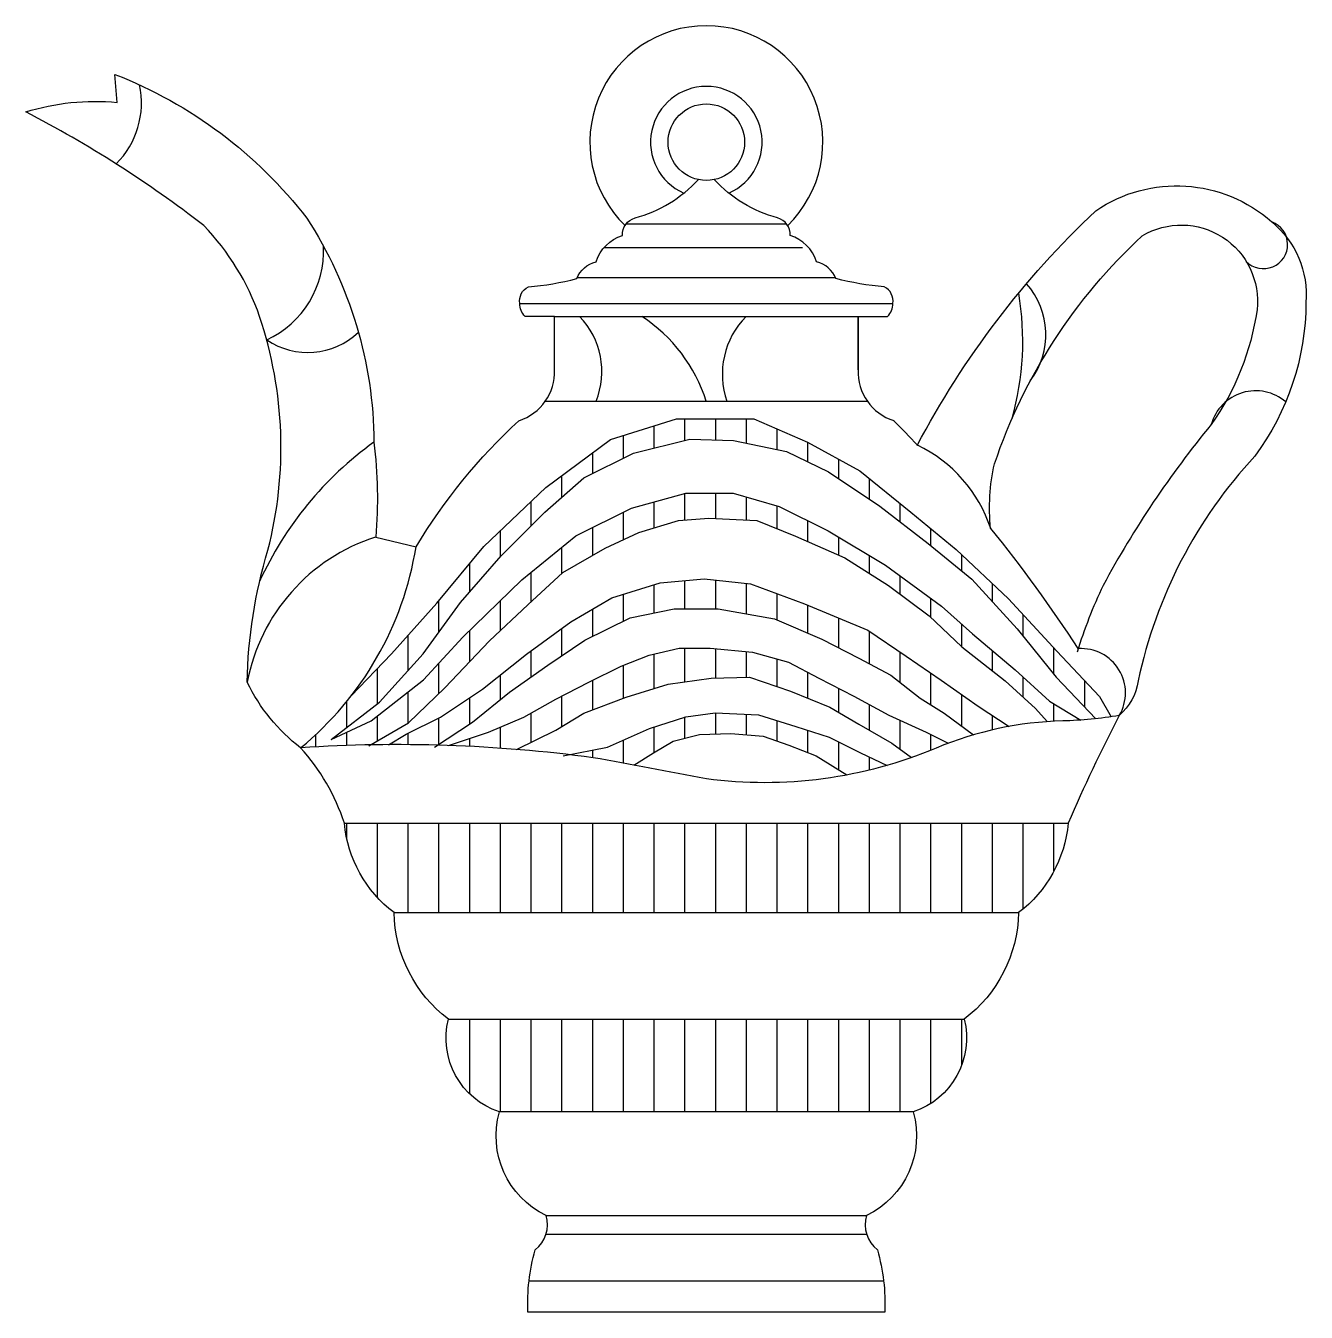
# Model space of a CAD drawing. Extents: x 530 to 746, y 647 to 864.
import ezdxf

# ---------------------------------------------------------------- set-up
doc = ezdxf.new("R2010")
doc.units = 0
doc.header["$LTSCALE"] = 10
doc.header["$MEASUREMENT"] = 0
for name, color, linetype in [('3', 3, 'CONTINUOUS'), ('4', 4, 'CONTINUOUS'), ('7', 7, 'CONTINUOUS')]:
    doc.layers.add(name, color=color, linetype=linetype)
pattern_1 = [(270, (-1178.235, -485.1693), (5.184, -1e-15), [])]

msp = doc.modelspace()

# ---------------------------------------------------------------- hatches: boundary and pattern name
at = {"layer": '3'}
h = msp.add_hatch(dxfattribs=at)
h.set_pattern_fill('ANSI31', color=256, scale=41.472, angle=225, style=0)
h.set_pattern_definition(pattern_1)
h.paths.add_polyline_path([(662.01, 793.59), (652.96, 797.53), (639.95, 797.53), (628.81, 794.05), (617.89, 785.93), (607.45, 775.96), (599.55, 766.45), (591.89, 757.87), (585.1, 750.82, -0.055534), (576.56, 742.04, -0.011786), (588.29, 742.53), (594.76, 746.25), (600.86, 752.13), (608.38, 760.05), (614.88, 766.14), (620.77, 771.62), (627.89, 775.68), (633.58, 778.32), (640.28, 780.35), (645.36, 780.76), (653.49, 780.35), (660, 777.71), (668.33, 774.06), (675.64, 769.39), (682.55, 764.31), (688.04, 759.04), (695.36, 753.35), (700.44, 748.68), (702.4, 746.45, -0.011287), (705.04, 746.57, 0.011315), (708.09, 746.72), (702.8, 749.92), (697, 755.16), (689.82, 761.23), (684.58, 765.92), (675.19, 772.82), (665.52, 778.61), (657.23, 782.75), (649.5, 784.96), (641.49, 784.96), (632.37, 782.47), (622.98, 777.78), (613.87, 770.34), (603.93, 760.68), (597.3, 753.51), (588.46, 746.61), (581.72, 743.44), (589.87, 749.74), (597.23, 757.87), (603.53, 766.54), (610.37, 774.41), (617.72, 781.76), (624.29, 787.54), (632.7, 791.74), (642.17, 794.1), (649.52, 793.84), (658.46, 792), (665.55, 788.59), (674.23, 782.81), (682.37, 776.51), (689.73, 770.47), (697.35, 762.07), (703.92, 753.94), (710.62, 746.94, 0.009695), (713.21, 747.27), (711.24, 750.68), (704.04, 758.34), (695.91, 767.15), (687.09, 775.5), (679.43, 781.76), (670.83, 788.72)])
h = msp.add_hatch(dxfattribs=at)
h.set_pattern_fill('ANSI31', color=256, scale=41.472, angle=225, style=0)
h.set_pattern_definition(pattern_1)
h.paths.add_polyline_path([(661.53, 766.29), (652.4, 769.67), (644.62, 770.52), (637.17, 769.84), (629.05, 767.31), (622.12, 763.25), (614.67, 757.84), (607.23, 751.93), (600.12, 747.2), (594.37, 744.33), (591.37, 742.56, -0.0083), (599.63, 742.48), (605.54, 746.36), (611.8, 751.42), (618.23, 755.99), (624.49, 760.21), (632.1, 763.93), (639.54, 765.45), (646.98, 765.45), (656.46, 763.76), (664.41, 760.38), (670.67, 757.17), (676.08, 754.3), (680.99, 750.41), (685.05, 747.88), (689.97, 744.22, -0.026358), (695.99, 745.64), (690.8, 749.06), (684.54, 753.45), (678.62, 757.51), (672.19, 761.9)])
h.paths.add_polyline_path([(658.83, 756.49), (652.74, 758.18), (645.63, 758.86), (640.39, 758.86), (635.31, 757.68), (630.58, 755.82), (625.16, 753.11), (619.58, 750.24), (614.17, 747.2), (608.24, 744.67), (601.49, 742.42, -0.011498), (612.93, 741.76), (619.58, 745), (624.32, 747.88), (631.42, 750.58), (638.53, 752.78), (645.8, 753.79), (652.23, 753.96), (659.16, 751.59), (665.76, 748.89), (670.67, 746.02), (676.25, 742.81), (679.55, 740.38, 0.014964), (683.71, 741.99, -0.009279), (685.74, 742.8), (682, 744.67), (675.74, 747.54), (669.82, 750.75), (663.9, 753.79)])
h.paths.add_polyline_path([(660.02, 745.62), (653.74, 747.61), (646.46, 747.94), (641.5, 747.28), (635.39, 745.29), (628.28, 742.16), (621.85, 740.87, -0.004073), (625.87, 740.37, -0.001528), (632.76, 739.12), (636.05, 741.17), (639.35, 743.15), (643.82, 744.3), (649.11, 744.47), (654.56, 743.97), (658.86, 742.49), (663.49, 740.67), (668.67, 737.45, 0.023318), (675.43, 739.07), (670.93, 741.17), (665.64, 743.81)])
h = msp.add_hatch(dxfattribs=at)
h.set_pattern_fill('ANSI31', color=256, scale=41.472, angle=225, style=0)
h.set_pattern_definition(pattern_1)
h.paths.add_polyline_path([(697.6, 714.25, 0.209879), (705.97, 729.32), (583.94, 729.32, 0.209879), (592.31, 714.25)])
h.paths.add_polyline_path([(601.48, 696.27, 0.393082), (610.07, 680.63), (679.84, 680.63, 0.393082), (688.43, 696.27)])

# ---------------------------------------------------------------- linework, layer by layer
for p, q in [((631.45, 830.39), (658.47, 830.39)), ((627.73, 826.4), (661.16, 826.4)), ((623.21, 821.35), (666.7, 821.35)), ((613.51, 816.96), (676.4, 816.96)), ((583.94, 729.32), (705.97, 729.32))]:
    msp.add_line(p, q, dxfattribs=at)
for points in [[(585.1, 750.82), (591.89, 757.87), (599.55, 766.45), (607.45, 775.96), (617.89, 785.93), (628.81, 794.05), (639.95, 797.53), (652.96, 797.53), (662.01, 793.59), (670.83, 788.72), (679.43, 781.76), (687.09, 775.5), (695.91, 767.15), (704.04, 758.34), (711.24, 750.68), (713.21, 747.27)], [(581.72, 743.44), (589.87, 749.74), (597.23, 757.87), (603.53, 766.54), (610.37, 774.41), (617.72, 781.76), (624.29, 787.54), (632.7, 791.74), (642.17, 794.1), (649.52, 793.84), (658.46, 792), (665.55, 788.59), (674.23, 782.81), (682.37, 776.51), (689.73, 770.47), (697.35, 762.07), (703.92, 753.94), (710.62, 746.94)], [(581.72, 743.44), (588.46, 746.61), (597.3, 753.51), (603.93, 760.68), (613.87, 770.34), (622.98, 777.78), (632.37, 782.47), (641.49, 784.96), (649.5, 784.96), (657.23, 782.75), (665.52, 778.61), (675.19, 772.82), (684.58, 765.92), (689.82, 761.23), (697, 755.16), (702.8, 749.92), (708.09, 746.72)], [(588.05, 742.39), (594.76, 746.25), (600.86, 752.13), (608.38, 760.05), (614.88, 766.14), (620.77, 771.62), (627.89, 775.68), (633.58, 778.32), (640.28, 780.35), (645.36, 780.76), (653.49, 780.35), (660, 777.71), (668.33, 774.06), (675.64, 769.39), (682.55, 764.31), (688.04, 759.04), (695.36, 753.35), (700.44, 748.68), (702.4, 746.45)], [(591.37, 742.56), (594.37, 744.33), (600.12, 747.2), (607.23, 751.93), (614.67, 757.84), (622.12, 763.25), (629.05, 767.31), (637.17, 769.84), (644.62, 770.52), (652.4, 769.67), (661.53, 766.29), (672.19, 761.9), (678.62, 757.51), (684.54, 753.45), (690.8, 749.06), (695.99, 745.64)], [(599.11, 742.13), (605.54, 746.36), (611.8, 751.42), (618.23, 755.99), (624.49, 760.21), (632.1, 763.93), (639.54, 765.45), (646.98, 765.45), (656.46, 763.76), (664.41, 760.38), (670.67, 757.17), (676.08, 754.3), (680.99, 750.41), (685.05, 747.88), (689.97, 744.22)], [(601.49, 742.42), (608.24, 744.67), (614.17, 747.2), (619.58, 750.24), (625.16, 753.11), (630.58, 755.82), (635.31, 757.68), (640.39, 758.86), (645.63, 758.86), (652.74, 758.18), (658.83, 756.49), (663.9, 753.79), (669.82, 750.75), (675.74, 747.54), (682, 744.67), (685.74, 742.8)], [(612.93, 741.76), (619.58, 745), (624.32, 747.88), (631.42, 750.58), (638.53, 752.78), (645.8, 753.79), (652.23, 753.96), (659.16, 751.59), (665.76, 748.89), (670.67, 746.02), (676.25, 742.81), (679.55, 740.38)], [(620.84, 740.67), (628.28, 742.16), (635.39, 745.29), (641.5, 747.28), (646.46, 747.94), (653.74, 747.61), (660.02, 745.62), (665.64, 743.81), (670.93, 741.17), (675.43, 739.07)], [(632.76, 739.12), (636.05, 741.17), (639.35, 743.15), (643.82, 744.3), (649.11, 744.47), (654.56, 743.97), (658.86, 742.49), (663.49, 740.67), (668.67, 737.45)]]:
    msp.add_lwpolyline(points, dxfattribs=at)
msp.add_lwpolyline([(714.56, 747.49, -0.035557), (705.04, 746.57, 0.093679), (683.71, 741.99, -0.133398), (644.96, 736.8, 0.004237), (625.87, 740.37, 0.049646), (576.56, 742.04)], format="xyb", dxfattribs=at)
for centre, radius, start, end in [((535.22, 850.75), 14.51, 314.9764, 12.2394), ((738.88, 826.9), 4.07, 224.3189, 69.5232), ((563.93, 825.82), 16.51, 294.7624, 2.7362), ((689.17, 811.71), 13.01, 323.1125, 41.3102), ((649.89, 810.61), 48.41, 344.3669, 9.6344), ((613.97, 805.48), 13.38, 338.0394, 43.9949), ((619.24, 792.22), 27.01, 17.8106, 56.6505), ((661.5, 805.05), 13.84, 135.3689, 199.3093), ((577.77, 821.17), 12.45, 236.2115, 313.3201), ((737.56, 794.47), 7.77, 49.2695, 164.4094), ((623.21, 745.76), 58.83, 125.6563, 155.5853), ((670.12, 771.46), 24, 18.3719, 64.222), ((598.98, 747.13), 31.98, 107.7849, 169.2736), ((708.15, 751.3), 7.47, 329.2823, 93.7048)]:
    msp.add_arc(centre, radius, start, end, dxfattribs=at)
at = {"layer": '4'}
for points in [[(680.52, 793.02, -0.082667), (710.6, 832.6, -0.342653), (740.3, 830.72, -0.245191), (746.04, 817.12, -0.159111), (737.44, 791.23, 0.135775), (717.75, 753.33, -0.184297), (714.56, 747.49, 0.018765), (705.97, 729.32, -0.209879), (697.6, 714.25, -0.228662), (688.43, 696.27, -0.393082), (679.84, 680.63, -0.363641), (671.97, 663.17, 0.307535), (673.8, 657.36, -0.079853), (675.04, 646.85), (644.96, 646.85), (614.88, 646.85, -0.079853), (616.11, 657.36, 0.307535), (617.95, 663.17, -0.363641), (610.07, 680.63, -0.393082), (601.48, 696.27, -0.228662), (592.31, 714.25, -0.209879), (583.94, 729.32, 0.104996), (576.56, 742.04, -0.115758), (567.57, 753.08, -0.069519), (571.06, 775.38, 0.14449), (569.66, 814.76, 0.108585), (560.24, 830.1, 0.04563), (530.23, 849.26, -0.100101), (545.63, 850.86), (545.26, 855.58, -0.136845), (577.6, 831.34, -0.144105), (588.92, 793.57, -0.053056), (589.22, 777.58), (596.02, 775.92, -0.071158), (613.37, 797.2, 0.336222), (619.37, 805.77), (619.37, 814.78), (614.4, 814.78, -0.201526), (613.51, 816.96, -0.330769), (614.96, 819.77, 0.042009), (623.13, 821.15, -0.244288), (626.37, 824, -0.238952), (630.82, 828.45, -0.349905), (632.95, 831.38, 0.138151), (643.62, 837.85)], [(670.54, 814.78), (670.54, 805.77), (670.54, 814.78), (675.51, 814.78, 0.201526), (676.4, 816.96, 0.330769), (674.96, 819.77, -0.042009), (666.79, 821.15, 0.244288), (663.55, 824, 0.238952), (659.09, 828.45, 0.349905), (656.97, 831.38, -0.138151), (646.29, 837.85, -0.138151)], [(692.89, 779.03, -0.083482), (693.54, 789.92, -0.125153), (718.44, 828.38, -0.620416), (737.79, 815.88, -0.11898), (730.07, 796.56, 0.047798), (711.85, 769.43, 0.036575), (707.48, 758.17)]]:
    msp.add_lwpolyline(points, format="xyb", dxfattribs=at)
msp.add_circle((644.96, 844.16), 6.45, dxfattribs=at)
for centre, radius, start, end in [((644.96, 844.16), 19.64, 314.2806, 225.7194), ((679.2, 805.45), 8.66, 177.8225, 252.1576), ((679.2, 805.45), 8.66, 177.8225, 252.1576), ((506.59, 627.82), 239.95, 43.5301, 44.902), ((506.59, 627.82), 239.95, 33.0708, 39.0638)]:
    msp.add_arc(centre, radius, start, end, dxfattribs=at)
at = {"layer": '7'}
for p, q in [((619.37, 814.78), (670.54, 814.78)), ((617.81, 800.48), (672.1, 800.48)), ((592.31, 714.25), (697.6, 714.25)), ((601.48, 696.27), (688.43, 696.27)), ((679.84, 680.63), (610.07, 680.63)), ((617.95, 663.17), (671.97, 663.17)), ((671.99, 659.98), (617.92, 659.98)), ((615.07, 652.15), (674.84, 652.15))]:
    msp.add_line(p, q, dxfattribs=at)
for centre, radius, start, end in [((644.96, 844.16), 9.4, 293.8832, 246.1168), ((541.42, 784.74), 55.31, 309.4502, 350.8137)]:
    msp.add_arc(centre, radius, start, end, dxfattribs=at)

doc.saveas('drawing.dxf')
